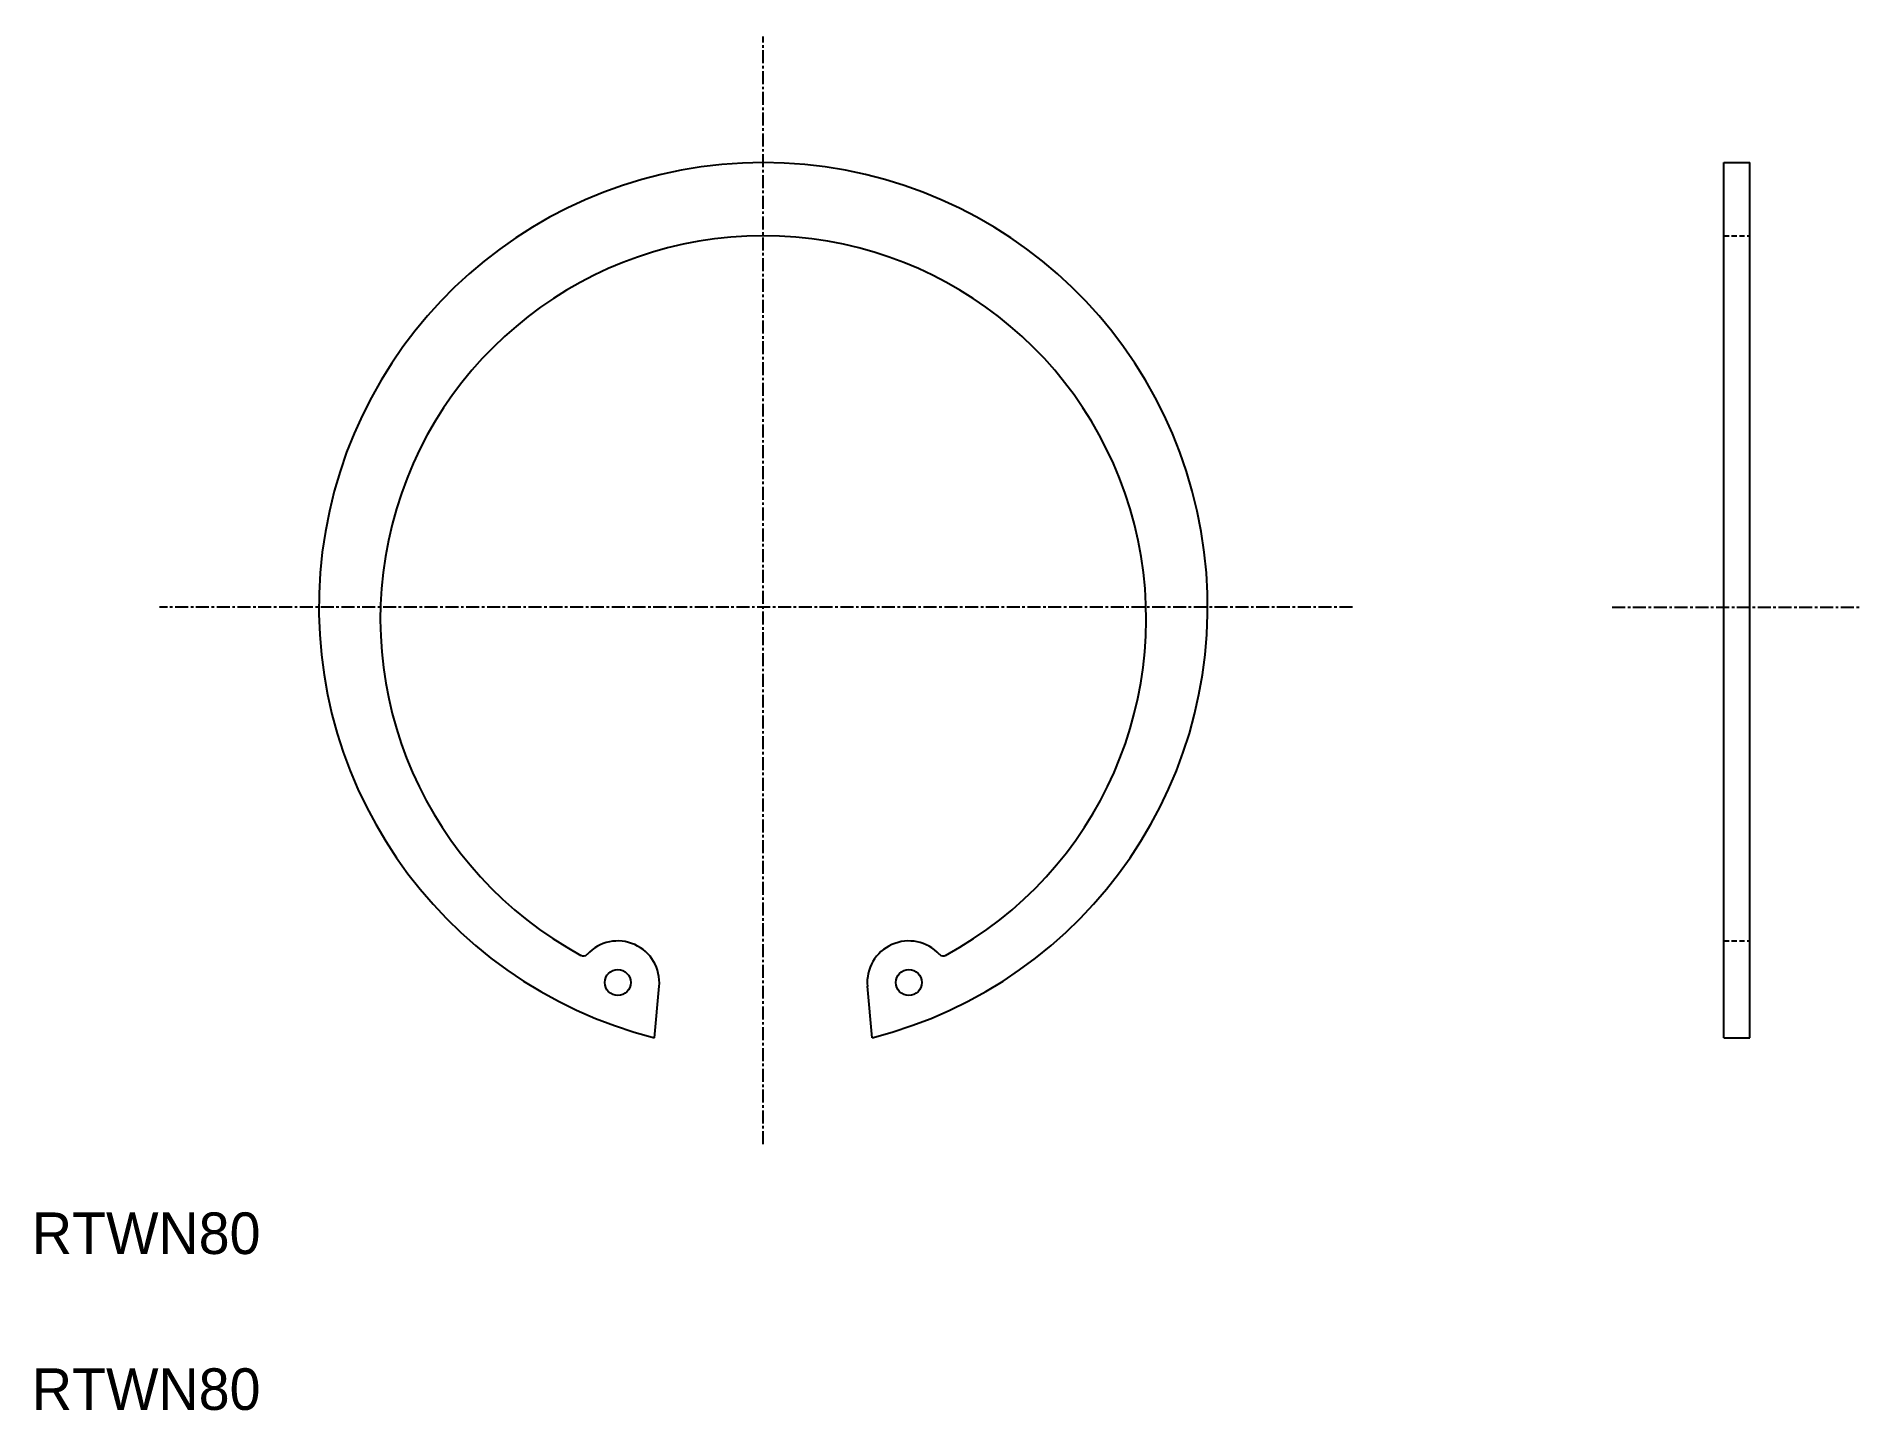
# Model space of a CAD drawing. Extents: x 10 to 186, y 10 to 142.
import ezdxf

# ---------------------------------------------------------------- set-up
doc = ezdxf.new("R2010")
doc.units = 0
doc.linetypes.add('CENTER', pattern=[2, 1.25, -0.25, 0.25, -0.25])
doc.linetypes.add('DASHED', pattern=[0.75, 0.5, -0.25])
doc.layers.get('0').update_dxf_attribs({"linetype": 'CONTINUOUS'})
doc.layers.add('CENTER', color=1, linetype='CENTER')

msp = doc.modelspace()

# ---------------------------------------------------------------- linework, layer by layer
at = {"color": 7, "linetype": 'CONTINUOUS'}
for p, q in [((172.77, 45.81), (172.77, 130.01)), ((172.77, 130.01), (175.27, 130.01)), ((175.27, 45.81), (175.27, 130.01)), ((69.89, 45.81), (70.34, 50.76)), ((90.83, 45.81), (90.38, 50.76)), ((172.77, 45.81), (175.27, 45.81))]:
    msp.add_line(p, q, dxfattribs=at)
at = {"color": 3, "linetype": 'DASHED'}
for p, q in [((172.77, 122.97), (175.27, 122.97)), ((172.77, 55.12), (175.27, 55.12))]:
    msp.add_line(p, q, dxfattribs=at)
at = {"color": 7, "linetype": 'CONTINUOUS'}
for centre in [(66.36, 51.12), (94.36, 51.12)]:
    msp.add_circle(centre, 1.25, dxfattribs=at)
for centre, radius, start, end in [((80.36, 87.26), 42.75, 284.1777, 255.8223), ((80.36, 86.13), 36.84, 298.4378, 241.5622), ((66.36, 51.12), 4, 354.7594, 137.2798), ((94.36, 51.12), 4, 42.7202, 185.2406), ((63.05, 54.18), 0.5, 241.5622, 317.2798), ((97.67, 54.18), 0.5, 222.7202, 298.4378)]:
    msp.add_arc(centre, radius, start, end, dxfattribs=at)
at = {"layer": 'CENTER', "color": 1, "linetype": 'CENTER'}
for p, q in [((80.36, 35.57), (80.36, 142.15)), ((137.03, 87.25), (22.26, 87.25)), ((162.03, 87.25), (186.01, 87.25))]:
    msp.add_line(p, q, dxfattribs=at)

# ---------------------------------------------------------------- texts
at = {"color": 7, "linetype": 'CONTINUOUS'}
for p in [(10, 25), (10, 10)]:
    msp.add_text('RTWN80', height=4, dxfattribs=at).set_placement(p)

doc.saveas('drawing.dxf')
